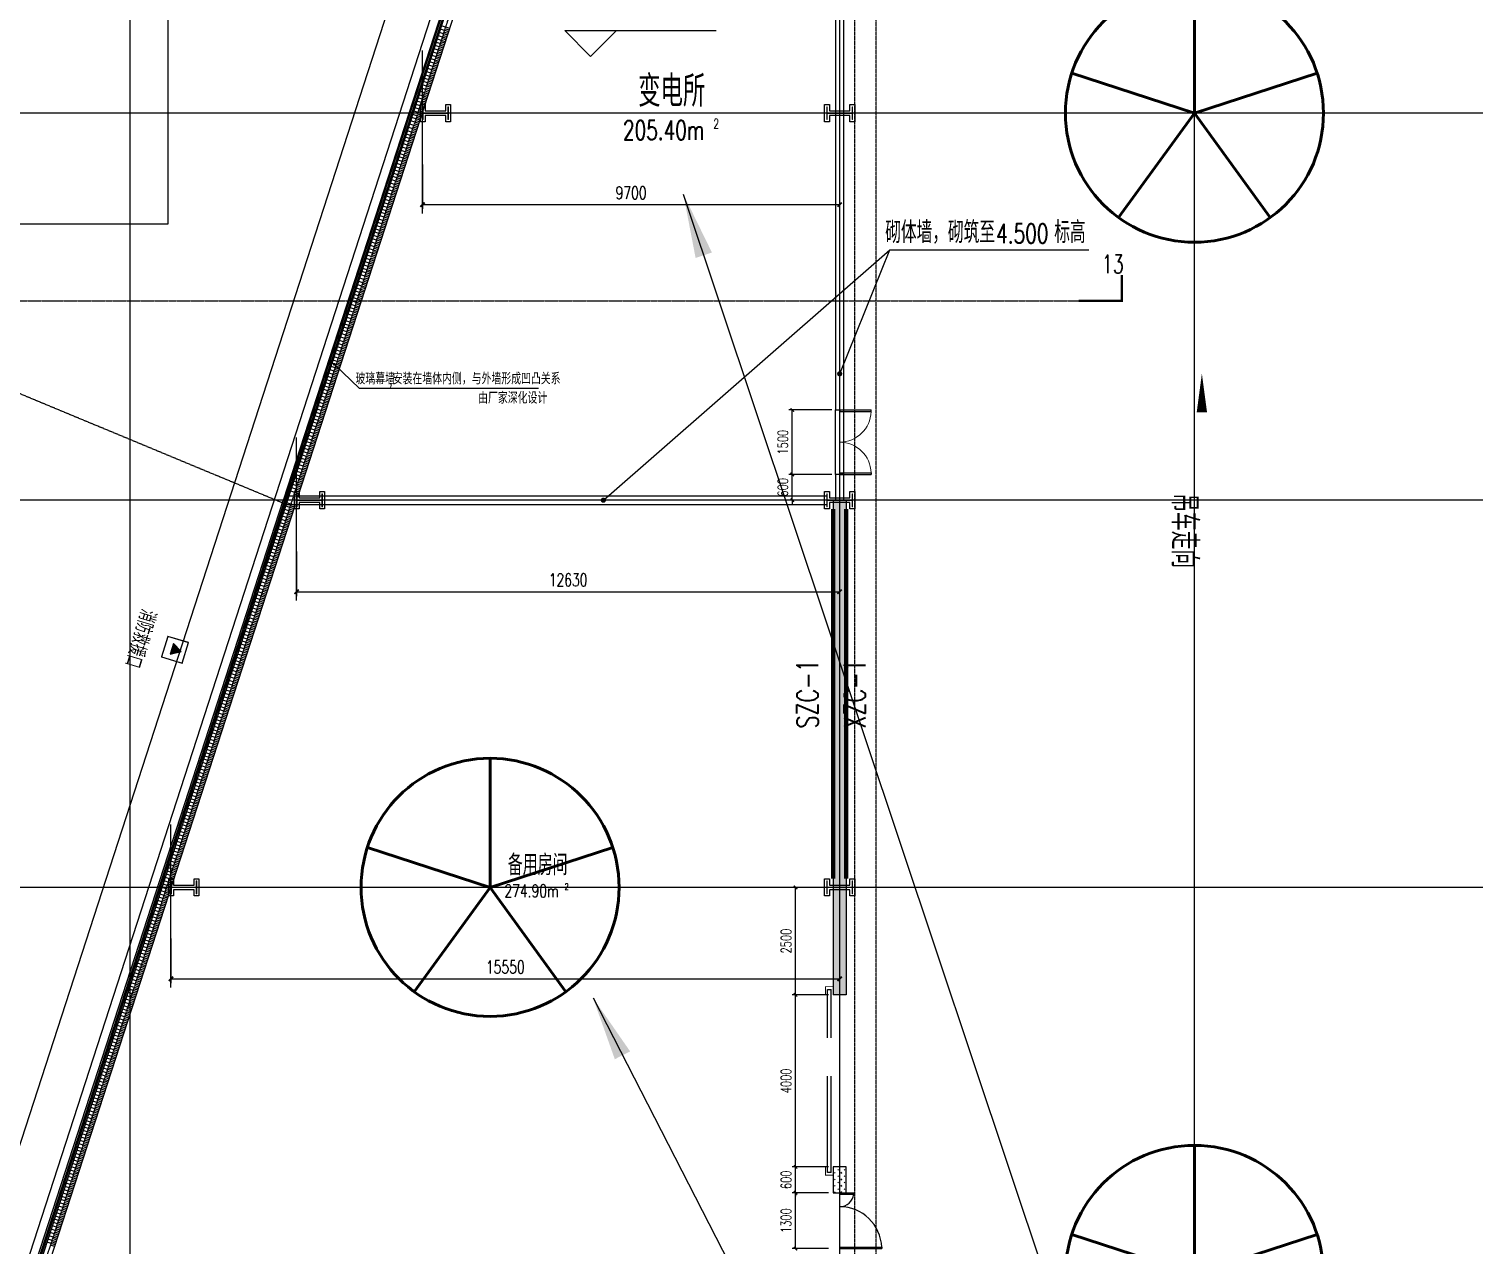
# Model space of a CAD drawing. Extents: x -954573 to 446329, y 489853 to 1226784.
# Drawn here: x -245808 to -212201, y 787502 to 815779 of the extents above; entities that cross this region are included whole.
import ezdxf
from ezdxf.enums import TextEntityAlignment as Align

# ---------------------------------------------------------------- set-up
doc = ezdxf.new("R2010")
doc.units = 0
doc.header["$LTSCALE"] = 10
doc.header["$MEASUREMENT"] = 0
for name, pattern in [('10平面$0$10平面$0$DASH', [0.35, 0.25, -0.1]), ('10平面$0$CENTER', [2, 1.25, -0.25, 0.25, -0.25]), ('10平面$0$DOTE', [2.42, 2, -0.2, 0.02, -0.2]), ('10平面$1$DASH', [0.35, 0.25, -0.1])]:
    doc.linetypes.add(name, pattern=pattern)
doc.layers.get('Defpoints').update_dxf_attribs({"color": 210})
for name, color, linetype in [('10平面$0$10平面$0$WINDOW', 8, 'Continuous'), ('10平面$0$99平面图例外参$0$A-HATCH-2', 251, 'Continuous'), ('10平面$0$A-AXIS-D', 8, 'Continuous'), ('10平面$0$A-AXIS-DOTE', 8, '10平面$0$DOTE'), ('10平面$0$A-AXIS-DP', 8, 'Continuous'), ('10平面$0$A-AXIS-SYMB', 8, 'Continuous'), ('10平面$0$A-HATCH-2', 8, 'Continuous'), ('10平面$0$A-LIN-V', 8, 'Continuous'), ('10平面$0$A-SFCE', 8, 'Continuous'), ('10平面$0$A-TEXT', 8, 'Continuous'), ('10平面$0$A-WINDOW', 8, 'Continuous'), ('10平面$0$A-加建区域', 252, 'Continuous'), ('10平面$0$A-防火门窗', 1, 'Continuous'), ('10平面$0$AS-WALL', 8, 'Continuous'), ('10平面$0$DIM_SYMB', 8, 'Continuous'), ('10平面$0$PUB_HATCH', 8, 'Continuous'), ('10平面$0$PUB_TEXT', 8, 'Continuous'), ('10平面$0$RP-N2-01$0$$0$A-WIND-J', 8, 'Continuous'), ('10平面$0$RP-N2-01$0$A-WIND-J', 8, 'Continuous'), ('10平面$0$建-墙-幕', 8, 'Continuous'), ('10平面$0$建-房间', 8, 'Continuous'), ('10平面$0$建-标高', 8, 'Continuous'), ('10平面$0$建-箭头', 8, 'Continuous'), ('A-LIN-V', 9, 'Continuous'), ('建-引出', 3, 'Continuous')]:
    doc.layers.add(name, color=color, linetype=linetype)
for name, color, linetype, lineweight in [('10平面$0$S-col', 2, 'Continuous', 0), ('10平面$0$THIN', 7, 'Continuous', 0), ('10平面$0$柱间支撑', 6, '10平面$0$CENTER', 0)]:
    doc.layers.add(name, color=color, linetype=linetype, lineweight=lineweight)
doc.styles.add('10平面$0$_TCH_DIM', font='SIMPLEX', dxfattribs={"bigfont": 'GBCBIG'})
doc.styles.add('10平面$0$_TCH_DIM_T3', font='SIMPLEX', dxfattribs={"width": 0.705882, "bigfont": 'GBCBIG'})
doc.styles.add('10平面$0$_TCH_LABEL', font='COMPLEX', dxfattribs={"bigfont": 'GBCBIG'})
doc.styles.add('10平面$0$A-AREA', font='SIMPLEX', dxfattribs={"bigfont": 'GBCBIG'})
doc.styles.add('10平面$0$A-STANDARD', font='SIMPLEX', dxfattribs={"bigfont": 'GBCBIG'})
doc.styles.add('10平面$0$TSSD_Rein', font='tj-romans1.shx', dxfattribs={"width": 0.7, "bigfont": 'tj-hztxt.shx'})
doc.dimstyles.new('10平面$0$_TCH_ARCH&&100', dxfattribs={"dimtxt": 297.5, "dimasz": 100, "dimexe": 100, "dimexo": 100, "dimgap": 126.25, "dimtad": 1, "dimdec": 0, "dimzin": 0, "dimdsep": 46, "dimtxsty": '10平面$0$_TCH_DIM_T3', "dimblk": '10平面$0$_ArchTick', "dimcen": 0.09, "dimclrt": 7, "dimazin": 2, "dimtfac": 1, "dimtdec": 0, "dimtix": 1, "dimtmove": 2, "dimatfit": 3, "dimfxl": 0, "dimtolj": 1, "dimtzin": 0, "dimarcsym": 0})
doc.dimstyles.new('10平面$0$_TCH_ARCH&&80', dxfattribs={"dimtxt": 238, "dimasz": 80, "dimexe": 80, "dimexo": 80, "dimgap": 101, "dimtad": 1, "dimdec": 0, "dimzin": 0, "dimdsep": 46, "dimtxsty": '10平面$0$_TCH_DIM_T3', "dimblk": '10平面$0$_ArchTick', "dimcen": 0.09, "dimclrt": 7, "dimazin": 2, "dimtfac": 1, "dimtdec": 0, "dimtix": 1, "dimtmove": 2, "dimatfit": 3, "dimfxl": 0, "dimtolj": 1, "dimtzin": 0, "dimarcsym": 0})
pattern_1 = [(45, (25.49, 21.51), (-75.000002, 75.000002), [24, -82.06602]), (135, (192.46, 21.51), (-75.000002, -75.000002), [24, -82.06602])]

# ---------------------------------------------------------------- blocks, each defined once
blk = doc.blocks.new('10平面$0$_ArchTick')
at = {"color": 0, "linetype": 'ByBlock', "const_width": 0.4}
blk.add_lwpolyline([(-0.5, -0.5), (0.5, 0.5)], dxfattribs=at)
blk = doc.blocks.new('*D3156')
at = {"layer": '10平面$0$A-AXIS-D', "color": 0, "lineweight": -2}
for p, q in [((-15918, 7810), (-15918, 6773)), ((-6218, 7810), (-6218, 6773)), ((-15918, 6873), (-6218, 6873))]:
    blk.add_line(p, q, dxfattribs=at)
at = {"layer": 'Defpoints', "color": 0}
for p in [(-15918, 7910), (-6218, 7910), (-6218, 6873)]:
    blk.add_point(p, dxfattribs=at)
at = {"layer": '10平面$0$A-AXIS-D', "color": 0, "lineweight": -2, "xscale": 100, "yscale": 100, "zscale": 100, "rotation": 180}
blk.add_blockref('10平面$0$_ArchTick', (-15918, 6873), dxfattribs=at)
at = {"layer": '10平面$0$A-AXIS-D', "color": 0, "lineweight": -2, "xscale": 100, "yscale": 100, "zscale": 100}
blk.add_blockref('10平面$0$_ArchTick', (-6218, 6873), dxfattribs=at)
at = {"layer": '10平面$0$A-AXIS-D', "color": 7, "insert": (-11068, 7148), "char_height": 297.5, "attachment_point": 5, "style": '10平面$0$_TCH_DIM_T3'}
blk.add_mtext('\\A1;9700', dxfattribs=at)
blk = doc.blocks.new('*D3157')
at = {"layer": '10平面$0$A-AXIS-D', "color": 0, "lineweight": -2}
for p, q in [((-18848, -1190), (-18848, -2227)), ((-6218, -1190), (-6218, -2227)), ((-18848, -2127), (-6218, -2127))]:
    blk.add_line(p, q, dxfattribs=at)
at = {"layer": 'Defpoints', "color": 0}
for p in [(-18848, -1090), (-6218, -1090), (-6218, -2127)]:
    blk.add_point(p, dxfattribs=at)
at = {"layer": '10平面$0$A-AXIS-D', "color": 0, "lineweight": -2, "xscale": 100, "yscale": 100, "zscale": 100, "rotation": 180}
blk.add_blockref('10平面$0$_ArchTick', (-18848, -2127), dxfattribs=at)
at = {"layer": '10平面$0$A-AXIS-D', "color": 0, "lineweight": -2, "xscale": 100, "yscale": 100, "zscale": 100}
blk.add_blockref('10平面$0$_ArchTick', (-6218, -2127), dxfattribs=at)
at = {"layer": '10平面$0$A-AXIS-D', "color": 7, "insert": (-12533, -1852), "char_height": 297.5, "attachment_point": 5, "style": '10平面$0$_TCH_DIM_T3'}
blk.add_mtext('\\A1;12630', dxfattribs=at)
blk = doc.blocks.new('*D3158')
at = {"layer": '10平面$0$A-AXIS-D', "color": 0, "lineweight": -2}
for p, q in [((-21768, -10190), (-21768, -11227)), ((-6218, -10190), (-6218, -11227)), ((-21768, -11127), (-6218, -11127))]:
    blk.add_line(p, q, dxfattribs=at)
at = {"layer": 'Defpoints', "color": 0}
for p in [(-21768, -10090), (-6218, -10090), (-6218, -11127)]:
    blk.add_point(p, dxfattribs=at)
at = {"layer": '10平面$0$A-AXIS-D', "color": 0, "lineweight": -2, "xscale": 100, "yscale": 100, "zscale": 100, "rotation": 180}
blk.add_blockref('10平面$0$_ArchTick', (-21768, -11127), dxfattribs=at)
at = {"layer": '10平面$0$A-AXIS-D', "color": 0, "lineweight": -2, "xscale": 100, "yscale": 100, "zscale": 100}
blk.add_blockref('10平面$0$_ArchTick', (-6218, -11127), dxfattribs=at)
at = {"layer": '10平面$0$A-AXIS-D', "color": 7, "insert": (-13993, -10852), "char_height": 297.5, "attachment_point": 5, "style": '10平面$0$_TCH_DIM_T3'}
blk.add_mtext('\\A1;15550', dxfattribs=at)
blk = doc.blocks.new('10平面$0$_FZH')
at = {"layer": '10平面$0$A-HATCH-2'}
blk.add_lwpolyline([(-0.437, -0.25), (-0.437, 0.25), (-0.297, 0.25), (-0.297, 0.067), (0.298, 0.067), (0.298, 0.25), (0.438, 0.25), (0.438, -0.25), (0.298, -0.25), (0.298, -0.068), (-0.297, -0.068), (-0.297, -0.25)], close=True, dxfattribs=at)
at = {"layer": '10平面$0$S-col'}
blk.add_lwpolyline([(-0.375, -0.188), (-0.375, 0.187), (-0.36, 0.187), (-0.36, 0.005), (0.36, 0.005), (0.36, 0.187), (0.375, 0.187), (0.375, -0.188), (0.36, -0.188), (0.36, -0.005), (-0.36, -0.005), (-0.36, -0.188)], close=True, dxfattribs=at)
blk = doc.blocks.new('10平面$0$w4234324')
at = {"xscale": 800.0000000000005, "yscale": 800.0000000000005, "zscale": 800.0000000000005}
for p in [(-236354, 813820), (-226954, 813820), (-239284, 804820), (-226954, 804820), (-242204, 795820), (-226954, 795820)]:
    blk.add_blockref('10平面$0$_FZH', p, dxfattribs=at)
blk = doc.blocks.new('10平面$0$3243243')
at = {"layer": '10平面$0$A-HATCH-2', "linetype": '10平面$1$DASH'}
for p, q in [((-226604.2, 741520), (-226604.2, 832220)), ((-226104.2, 741520), (-226104.2, 832220))]:
    blk.add_line(p, q, dxfattribs=at)
blk = doc.blocks.new('10平面$0$w4324324')
at = {"layer": '10平面$0$A-HATCH-2', "lineweight": 60}
for q in [(-1694760, 686605), (-1697614, 684532), (-1691907, 684532), (-1696524, 681178), (-1692997, 681178)]:
    blk.add_line((-1694760, 683605), q, dxfattribs=at)
blk.add_circle((-1694760, 683605), 3000, dxfattribs=at)
blk = doc.blocks.new('10平面$0$w423432')
at = {"layer": '10平面$0$A-LIN-V'}
for p in [(-49500, -9000), (-65880, -27000), (-49500, -36000)]:
    blk.add_blockref('10平面$0$w4324324', p, dxfattribs=at)
blk = doc.blocks.new('10平面$0$RP-N2-01$0$$0$xfjy')
at = {"layer": '10平面$0$RP-N2-01$0$$0$A-WIND-J'}
h = blk.add_hatch(color=256, dxfattribs=at)
h.dxf.hatch_style = 1
h.paths.add_polyline_path([(1141876, -26214), (1142135, -26214), (1142005, -25989)])
at = {"layer": '10平面$0$RP-N2-01$0$$0$A-WIND-J', "const_width": 25}
blk.add_lwpolyline([(1141755, -25889), (1141755, -26389), (1142255, -26389), (1142255, -25889)], close=True, dxfattribs=at)
at = {"layer": '10平面$0$RP-N2-01$0$$0$A-WIND-J'}
for points in [[(1141755, -26389), (1142255, -26389), (1142255, -25889), (1141755, -25889)], [(1141876, -26214), (1142135, -26214), (1142005, -25989)]]:
    blk.add_lwpolyline(points, close=True, dxfattribs=at)
blk = doc.blocks.new('10平面$0$RP-N2-01$0$xfjy')
at = {"layer": '10平面$0$RP-N2-01$0$$0$A-WIND-J'}
blk.add_blockref('10平面$0$RP-N2-01$0$$0$xfjy', (0, 0), dxfattribs=at)
blk = doc.blocks.new('10平面$0$1232')
at = {"layer": '10平面$0$RP-N2-01$0$A-WIND-J', "rotation": 253.2410415830264}
blk.add_blockref('10平面$0$RP-N2-01$0$xfjy', (111910, 1887306, 0), dxfattribs=at)
at = {"layer": '10平面$0$A-TEXT', "style": '10平面$0$_TCH_DIM'}
blk.add_text('消防救援口', height=384.1, rotation=253.241, dxfattribs=at).set_placement((-243196, 802321, 0))
blk = doc.blocks.new('10平面$0$23124232432')
at = {"layer": '10平面$0$柱间支撑', "const_width": 100}
for points in [[(-227104, 804620), (-227104, 796020)], [(-226804, 804620), (-226804, 796020)]]:
    blk.add_lwpolyline(points, dxfattribs=at)
at = {"layer": '10平面$0$THIN', "style": '10平面$0$TSSD_Rein', "width": 0.7}
for s, p in [('SZC-1', (-227304, 800320)), ('XZC-1', (-226200, 800320))]:
    blk.add_text(s, height=500, rotation=90, dxfattribs=at).set_placement(p, align=Align.BOTTOM_CENTER)
blk = doc.blocks.new('10平面$0$3333')
at = {"layer": '10平面$0$A-SFCE', "const_width": 20}
blk.add_lwpolyline([(-227064, 766320), (-227064, 766510), (-227244, 766510), (-227244, 766320)], dxfattribs=at)
blk = doc.blocks.new('10平面$0$99平面图例外参$0$$LinePat$填挖边坡')
at = {"color": 0}
for p, q in [((0, 0), (0, -1500)), ((300, 0), (300, -600))]:
    blk.add_line(p, q, dxfattribs=at)
at = {"layer": 'Defpoints', "color": 0}
blk.add_point((600, 0), dxfattribs=at)
blk = doc.blocks.new('10平面$0$34242343243')
at = {"layer": '10平面$0$A-LIN-V'}
for p, q in [((-239554, 804895), (-234537, 820356)), ((-245305, 787170), (-239618, 804695))]:
    blk.add_line(p, q, dxfattribs=at)
at = {"layer": '10平面$0$99平面图例外参$0$A-HATCH-2', "color": 203, "yscale": 0.1333333333333333, "zscale": 0.1333333333333333, "rotation": 252.0237134181384}
for p, xscale in [((-236069, 815634), 0.133448676674338), ((-236045, 815710), 0.133448676674338), ((-236020, 815786), 0.133448676674338), ((-236193, 815253), 0.133448676674338), ((-236168, 815329), 0.133448676674338), ((-236143, 815405), 0.133448676674338), ((-236119, 815482), 0.133448676674338), ((-236094, 815558), 0.133448676674338), ((-236292, 814949), 0.133448676674338), ((-236267, 815025), 0.133448676674338), ((-236242, 815101), 0.133448676674338), ((-236218, 815177), 0.133448676674338), ((-236415, 814568), 0.133448676674338), ((-236391, 814644), 0.133448676674338), ((-236366, 814720), 0.133448676674338), ((-236341, 814796), 0.133448676674338), ((-236316, 814872), 0.133448676674338), ((-236514, 814263), 0.133448676674338), ((-236489, 814339), 0.133448676674338), ((-236465, 814415), 0.133448676674338), ((-236440, 814492), 0.133448676674338), ((-236613, 813958), 0.133448676674338), ((-236588, 814035), 0.133448676674338), ((-236564, 814111), 0.133448676674338), ((-236539, 814187), 0.133448676674338), ((-236737, 813578), 0.133448676674338), ((-236712, 813654), 0.133448676674338), ((-236687, 813730), 0.133448676674338), ((-236662, 813806), 0.133448676674338), ((-236638, 813882), 0.133448676674338), ((-236835, 813273), 0.133448676674338), ((-236811, 813349), 0.133448676674338), ((-236786, 813425), 0.133448676674338), ((-236761, 813501), 0.133448676674338), ((-236959, 812892), 0.133448676674338), ((-236934, 812968), 0.133448676674338), ((-236910, 813044), 0.133448676674338), ((-236885, 813121), 0.133448676674338), ((-236860, 813197), 0.133448676674338), ((-237058, 812588), 0.133448676674338), ((-237033, 812664), 0.133448676674338), ((-237008, 812740), 0.133448676674338), ((-236984, 812816), 0.133448676674338), ((-237157, 812283), 0.133448676674338), ((-237132, 812359), 0.133448676674338), ((-237107, 812435), 0.133448676674338), ((-237082, 812511), 0.133448676674338), ((-237280, 811902), 0.133448676674338), ((-237255, 811978), 0.133448676674338), ((-237231, 812054), 0.133448676674338), ((-237206, 812131), 0.133448676674338), ((-237181, 812207), 0.133448676674338), ((-237379, 811597), 0.133448676674338), ((-237354, 811674), 0.133448676674338), ((-237330, 811750), 0.133448676674338), ((-237305, 811826), 0.133448676674338), ((-237503, 811217), 0.133448676674338), ((-237478, 811293), 0.133448676674338), ((-237453, 811369), 0.133448676674338), ((-237428, 811445), 0.133448676674338), ((-237404, 811521), 0.133448676674338), ((-237601, 810912), 0.133448676674338), ((-237577, 810988), 0.133448676674338), ((-237552, 811064), 0.133448676674338), ((-237527, 811140), 0.133448676674338), ((-237700, 810607), 0.133448676674338), ((-237676, 810684), 0.133448676674338), ((-237651, 810760), 0.133448676674338), ((-237626, 810836), 0.133448676674338), ((-237824, 810227), 0.133448676674338), ((-237799, 810303), 0.133448676674338), ((-237774, 810379), 0.133448676674338), ((-237750, 810455), 0.133448676674338), ((-237725, 810531), 0.133448676674338), ((-237923, 809922), 0.133448676674338), ((-237898, 809998), 0.133448676674338), ((-237873, 810074), 0.133448676674338), ((-237849, 810150), 0.133448676674338), ((-238046, 809541), 0.133448676674338), ((-238022, 809617), 0.133448676674338), ((-237997, 809693), 0.133448676674338), ((-237972, 809770), 0.133448676674338), ((-237947, 809846), 0.133448676674338), ((-238145, 809236), 0.133448676674338), ((-238120, 809313), 0.133448676674338), ((-238096, 809389), 0.133448676674338), ((-238071, 809465), 0.133448676674338), ((-238269, 808856), 0.133448676674338), ((-238244, 808932), 0.133448676674338), ((-238219, 809008), 0.133448676674338), ((-238194, 809084), 0.133448676674338), ((-238170, 809160), 0.133448676674338), ((-238367, 808551), 0.133448676674338), ((-238343, 808627), 0.133448676674338), ((-238318, 808703), 0.133448676674338), ((-238293, 808779), 0.133448676674338), ((-238466, 808246), 0.133448676674338), ((-238442, 808323), 0.133448676674338), ((-238417, 808399), 0.133448676674338), ((-238392, 808475), 0.133448676674338), ((-238590, 807866), 0.133448676674338), ((-238565, 807942), 0.133448676674338), ((-238540, 808018), 0.133448676674338), ((-238516, 808094), 0.133448676674338), ((-238491, 808170), 0.133448676674338), ((-238689, 807561), 0.133448676674338), ((-238664, 807637), 0.133448676674338), ((-238639, 807713), 0.133448676674338), ((-238615, 807789), 0.133448676674338), ((-238812, 807180), 0.133448676674338), ((-238788, 807256), 0.133448676674338), ((-238763, 807332), 0.133448676674338), ((-238738, 807409), 0.133448676674338), ((-238713, 807485), 0.133448676674338), ((-238911, 806875), 0.133448676674338), ((-238886, 806952), 0.133448676674338), ((-238862, 807028), 0.133448676674338), ((-238837, 807104), 0.133448676674338), ((-239010, 806571), 0.133448676674338), ((-238985, 806647), 0.133448676674338), ((-238961, 806723), 0.133448676674338), ((-238936, 806799), 0.133448676674338), ((-239134, 806190), 0.133448676674338), ((-239109, 806266), 0.133448676674338), ((-239084, 806342), 0.133448676674338), ((-239059, 806419), 0.133448676674338), ((-239035, 806495), 0.133448676674338), ((-239232, 805885), 0.133448676674338), ((-239208, 805962), 0.133448676674338), ((-239183, 806038), 0.133448676674338), ((-239158, 806114), 0.133448676674338), ((-239356, 805505), 0.133448676674338), ((-239331, 805581), 0.133448676674338), ((-239306, 805657), 0.133448676674338), ((-239282, 805733), 0.133448676674338), ((-239257, 805809), 0.133448676674338), ((-239455, 805200), 0.133448676674338), ((-239430, 805276), 0.133448676674338), ((-239405, 805352), 0.133448676674338), ((-239381, 805428), 0.133448676674338), ((-239529, 804971), 0.133448676674338), ((-239504, 805048), 0.133448676674338), ((-239479, 805124), 0.133448676674338), ((-239668, 804543), 0.133872052025704), ((-239643, 804619), 0.133872052025704), ((-239618, 804695), 0.133872052025704), ((-239792, 804160), 0.133872052025704), ((-239767, 804237), 0.133872052025704), ((-239742, 804313), 0.133872052025704), ((-239718, 804390), 0.133872052025704), ((-239693, 804466), 0.133872052025704), ((-239891, 803855), 0.133872052025704), ((-239866, 803931), 0.133872052025704), ((-239842, 804008), 0.133872052025704), ((-239817, 804084), 0.133872052025704), ((-239990, 803549), 0.133872052025704), ((-239966, 803626), 0.133872052025704), ((-239941, 803702), 0.133872052025704), ((-239916, 803778), 0.133872052025704), ((-240114, 803167), 0.133872052025704), ((-240089, 803244), 0.133872052025704), ((-240065, 803320), 0.133872052025704), ((-240040, 803396), 0.133872052025704), ((-240015, 803473), 0.133872052025704), ((-240213, 802862), 0.133872052025704), ((-240189, 802938), 0.133872052025704), ((-240164, 803014), 0.133872052025704), ((-240139, 803091), 0.133872052025704), ((-240337, 802480), 0.133872052025704), ((-240313, 802556), 0.133872052025704), ((-240288, 802632), 0.133872052025704), ((-240263, 802709), 0.133872052025704), ((-240238, 802785), 0.133872052025704), ((-240437, 802174), 0.133872052025704), ((-240412, 802250), 0.133872052025704), ((-240387, 802327), 0.133872052025704), ((-240362, 802403), 0.133872052025704), ((-240536, 801868), 0.133872052025704), ((-240511, 801945), 0.133872052025704), ((-240486, 802021), 0.133872052025704), ((-240461, 802098), 0.133872052025704), ((-240660, 801486), 0.133872052025704), ((-240635, 801563), 0.133872052025704), ((-240610, 801639), 0.133872052025704), ((-240585, 801716), 0.133872052025704), ((-240561, 801792), 0.133872052025704), ((-240759, 801181), 0.133872052025704), ((-240734, 801257), 0.133872052025704), ((-240709, 801334), 0.133872052025704), ((-240684, 801410), 0.133872052025704), ((-240883, 800799), 0.133872052025704), ((-240858, 800875), 0.133872052025704), ((-240833, 800952), 0.133872052025704), ((-240808, 801028), 0.133872052025704), ((-240784, 801104), 0.133872052025704), ((-240982, 800493), 0.133872052025704), ((-240957, 800570), 0.133872052025704), ((-240932, 800646), 0.133872052025704), ((-240908, 800722), 0.133872052025704), ((-241081, 800188), 0.133872052025704), ((-241056, 800264), 0.133872052025704), ((-241032, 800340), 0.133872052025704), ((-241007, 800417), 0.133872052025704), ((-241205, 799806), 0.133872052025704), ((-241180, 799882), 0.133872052025704), ((-241155, 799958), 0.133872052025704), ((-241131, 800035), 0.133872052025704), ((-241106, 800111), 0.133872052025704), ((-241304, 799500), 0.133872052025704), ((-241279, 799576), 0.133872052025704), ((-241255, 799653), 0.133872052025704), ((-241230, 799729), 0.133872052025704), ((-241428, 799118), 0.133872052025704), ((-241403, 799194), 0.133872052025704), ((-241379, 799271), 0.133872052025704), ((-241354, 799347), 0.133872052025704), ((-241329, 799424), 0.133872052025704), ((-241527, 798812), 0.133872052025704), ((-241503, 798889), 0.133872052025704), ((-241478, 798965), 0.133872052025704), ((-241453, 799042), 0.133872052025704), ((-241626, 798507), 0.133872052025704), ((-241602, 798583), 0.133872052025704), ((-241577, 798660), 0.133872052025704), ((-241552, 798736), 0.133872052025704), ((-241750, 798125), 0.133872052025704), ((-241726, 798201), 0.133872052025704), ((-241701, 798278), 0.133872052025704), ((-241676, 798354), 0.133872052025704), ((-241651, 798430), 0.133872052025704), ((-241850, 797819), 0.133872052025704), ((-241825, 797896), 0.133872052025704), ((-241800, 797972), 0.133872052025704), ((-241775, 798048), 0.133872052025704), ((-241974, 797437), 0.133872052025704), ((-241949, 797514), 0.133872052025704), ((-241924, 797590), 0.133872052025704), ((-241899, 797666), 0.133872052025704), ((-241874, 797743), 0.133872052025704), ((-242073, 797131), 0.133872052025704), ((-242048, 797208), 0.133872052025704), ((-242023, 797284), 0.133872052025704), ((-241998, 797361), 0.133872052025704), ((-242172, 796826), 0.133872052025704), ((-242147, 796902), 0.133872052025704), ((-242122, 796979), 0.133872052025704), ((-242097, 797055), 0.133872052025704), ((-242296, 796444), 0.133872052025704), ((-242271, 796520), 0.133872052025704), ((-242246, 796597), 0.133872052025704), ((-242221, 796673), 0.133872052025704), ((-242197, 796749), 0.133872052025704), ((-242395, 796138), 0.133872052025704), ((-242370, 796215), 0.133872052025704), ((-242345, 796291), 0.133872052025704), ((-242321, 796367), 0.133872052025704), ((-242519, 795756), 0.133872052025704), ((-242494, 795833), 0.133872052025704), ((-242469, 795909), 0.133872052025704), ((-242445, 795985), 0.133872052025704), ((-242420, 796062), 0.133872052025704), ((-242618, 795451), 0.133872052025704), ((-242593, 795527), 0.133872052025704), ((-242568, 795603), 0.133872052025704), ((-242544, 795680), 0.133872052025704), ((-242717, 795145), 0.133872052025704), ((-242692, 795221), 0.133872052025704), ((-242668, 795298), 0.133872052025704), ((-242643, 795374), 0.133872052025704), ((-242841, 794763), 0.133872052025704), ((-242816, 794839), 0.133872052025704), ((-242792, 794916), 0.133872052025704), ((-242767, 794992), 0.133872052025704), ((-242742, 795069), 0.133872052025704), ((-242940, 794457), 0.133872052025704), ((-242916, 794534), 0.133872052025704), ((-242891, 794610), 0.133872052025704), ((-242866, 794687), 0.133872052025704), ((-243064, 794075), 0.133872052025704), ((-243039, 794152), 0.133872052025704), ((-243015, 794228), 0.133872052025704), ((-242990, 794305), 0.133872052025704), ((-242965, 794381), 0.133872052025704), ((-243163, 793770), 0.133872052025704), ((-243139, 793846), 0.133872052025704), ((-243114, 793923), 0.133872052025704), ((-243089, 793999), 0.133872052025704), ((-243263, 793464), 0.133872052025704), ((-243238, 793541), 0.133872052025704), ((-243213, 793617), 0.133872052025704), ((-243188, 793693), 0.133872052025704), ((-243387, 793082), 0.133872052025704), ((-243362, 793159), 0.133872052025704), ((-243337, 793235), 0.133872052025704), ((-243312, 793311), 0.133872052025704), ((-243287, 793388), 0.133872052025704), ((-243486, 792777), 0.133872052025704), ((-243461, 792853), 0.133872052025704), ((-243436, 792929), 0.133872052025704), ((-243411, 793006), 0.133872052025704), ((-243610, 792395), 0.133872052025704), ((-243585, 792471), 0.133872052025704), ((-243560, 792547), 0.133872052025704), ((-243535, 792624), 0.133872052025704), ((-243510, 792700), 0.133872052025704), ((-243709, 792089), 0.133872052025704), ((-243684, 792165), 0.133872052025704), ((-243659, 792242), 0.133872052025704), ((-243634, 792318), 0.133872052025704), ((-243808, 791783), 0.133872052025704), ((-243783, 791860), 0.133872052025704), ((-243758, 791936), 0.133872052025704), ((-243734, 792013), 0.133872052025704), ((-243932, 791401), 0.133872052025704), ((-243907, 791478), 0.133872052025704), ((-243882, 791554), 0.133872052025704), ((-243858, 791631), 0.133872052025704), ((-243833, 791707), 0.133872052025704), ((-244031, 791096), 0.133872052025704), ((-244006, 791172), 0.133872052025704), ((-243981, 791249), 0.133872052025704), ((-243957, 791325), 0.133872052025704), ((-244155, 790714), 0.133872052025704), ((-244130, 790790), 0.133872052025704), ((-244105, 790867), 0.133872052025704), ((-244081, 790943), 0.133872052025704), ((-244056, 791019), 0.133872052025704), ((-244254, 790408), 0.133872052025704), ((-244229, 790485), 0.133872052025704), ((-244205, 790561), 0.133872052025704), ((-244180, 790637), 0.133872052025704), ((-244353, 790102), 0.133872052025704), ((-244329, 790179), 0.133872052025704), ((-244304, 790255), 0.133872052025704), ((-244279, 790332), 0.133872052025704), ((-244477, 789720), 0.133872052025704), ((-244452, 789797), 0.133872052025704), ((-244428, 789873), 0.133872052025704), ((-244403, 789950), 0.133872052025704), ((-244378, 790026), 0.133872052025704), ((-244576, 789415), 0.133872052025704), ((-244552, 789491), 0.133872052025704), ((-244527, 789568), 0.133872052025704), ((-244502, 789644), 0.133872052025704), ((-244700, 789033), 0.133872052025704), ((-244676, 789109), 0.133872052025704), ((-244651, 789186), 0.133872052025704), ((-244626, 789262), 0.133872052025704), ((-244601, 789338), 0.133872052025704), ((-244800, 788727), 0.133872052025704), ((-244775, 788804), 0.133872052025704), ((-244750, 788880), 0.133872052025704), ((-244725, 788956), 0.133872052025704), ((-244899, 788422), 0.133872052025704), ((-244874, 788498), 0.133872052025704), ((-244849, 788574), 0.133872052025704), ((-244824, 788651), 0.133872052025704), ((-245023, 788040), 0.133872052025704), ((-244998, 788116), 0.133872052025704), ((-244973, 788192), 0.133872052025704), ((-244948, 788269), 0.133872052025704), ((-244923, 788345), 0.133872052025704), ((-245122, 787734), 0.133872052025704), ((-245097, 787810), 0.133872052025704), ((-245072, 787887), 0.133872052025704), ((-245047, 787963), 0.133872052025704), ((-245196, 787505), 0.133872052025704), ((-245171, 787581), 0.133872052025704), ((-245147, 787658), 0.133872052025704)]:
    blk.add_blockref('10平面$0$99平面图例外参$0$$LinePat$填挖边坡', p, dxfattribs=dict(at, xscale=xscale))
at = {"layer": '10平面$0$A-SFCE'}
blk.add_blockref('10平面$0$3333', (-40, 27000), dxfattribs=at)
at = {"layer": '10平面$0$A-SFCE', "xscale": -1, "rotation": 180}
blk.add_blockref('10平面$0$3333', (-40, 1555640), dxfattribs=at)
blk = doc.blocks.new('10平面$0$DOOR2DLIB$SYSLIB$00000123')
at = {"color": 0}
for p, q in [((0.475, -0.001), (0.475, 0.752)), ((0.475, 0.752), (0.5, 0.752)), ((0.5, -0.001), (0.5, 0.752)), ((-0.5, 0), (-0.5, 0.252)), ((-0.475, 0.252), (-0.5, 0.252)), ((-0.475, 0), (-0.475, 0.252)), ((-0.475, 0), (-0.5, 0)), ((0.475, -0.001), (0.5, -0.001))]:
    blk.add_line(p, q, dxfattribs=at)
for centre, radius, start, end in [((0.505, -0.002), 0.755, 92.2493, 179.7238), ((-0.501, 0.003), 0.251, 359.7899, 84.0974)]:
    blk.add_arc(centre, radius, start, end, dxfattribs=at)
blk = doc.blocks.new('10平面$0$10平面$0$$DorLib2D$00000126')
at = {"color": 0, "linetype": 'Continuous'}
for p, q in [((-0.532, 0.5), (-0.532, 0.9)), ((0.532, 0.9), (0.532, 0.5))]:
    blk.add_line(p, q, dxfattribs=at)
at = {"color": 0, "linetype": '10平面$0$10平面$0$DASH'}
for p, q in [((-0.532, 0.9), (0.532, 0.9)), ((-0.532, 0.5), (0.532, 0.5))]:
    blk.add_line(p, q, dxfattribs=at)
blk = doc.blocks.new('10平面$0$423432433333')
at = {"layer": '10平面$0$PUB_HATCH'}
h = blk.add_hatch(dxfattribs=at)
h.set_pattern_fill('石膏板', color=256, scale=30, style=0)
h.set_pattern_definition(pattern_1)
h.paths.add_polyline_path([(-224410, 804866), (-224410, 793370), (-224110, 793370), (-224110, 804866)])
h = blk.add_hatch(dxfattribs=at)
h.set_pattern_fill('石膏板', color=256, scale=30, style=0)
h.set_pattern_definition(pattern_1)
h.paths.add_polyline_path([(-224410, 789370), (-224410, 788770), (-224110, 788770), (-224110, 789370)])
at = {"layer": '10平面$0$AS-WALL'}
for p, q in [((-224410, 804866), (-224410, 793370)), ((-224110, 804866), (-224410, 804866)), ((-224110, 804866), (-224110, 793370)), ((-224110, 793370), (-224410, 793370)), ((-224410, 789370), (-224410, 788770)), ((-224110, 789370), (-224410, 789370)), ((-224110, 788770), (-224110, 789370)), ((-224410, 788770), (-224110, 788770))]:
    blk.add_line(p, q, dxfattribs=at)
at = {"layer": '10平面$0$10平面$0$WINDOW'}
for name, p, xscale, yscale, zscale, rotation in [('10平面$0$10平面$0$$DorLib2D$00000126', (-224360, 791370), 4000, 200, 200, 90.0000000009368), ('10平面$0$DOOR2DLIB$SYSLIB$00000123', (-224260, 788120), 1300, 1300, 300, 269.9999999990626)]:
    blk.add_blockref(name, p, dxfattribs=dict(at, xscale=xscale, yscale=yscale, zscale=zscale, rotation=rotation))
blk = doc.blocks.new('*D4022')
at = {"layer": '10平面$0$A-AXIS-DP', "color": 0, "lineweight": -2}
for p, q in [((-227214, 795820), (-228060, 795820)), ((-227980, 793320), (-227980, 795820)), ((-227214, 793320), (-228060, 793320))]:
    blk.add_line(p, q, dxfattribs=at)
at = {"layer": 'Defpoints', "color": 0}
for p in [(-227980, 795820), (-227134, 795820), (-227134, 793320)]:
    blk.add_point(p, dxfattribs=at)
at = {"layer": '10平面$0$A-AXIS-DP', "color": 0, "lineweight": -2, "xscale": 80, "yscale": 80, "zscale": 80}
for p, rotation in [((-227980, 795820), 90), ((-227980, 793320), 270)]:
    blk.add_blockref('10平面$0$_ArchTick', p, dxfattribs=dict(at, rotation=rotation))
at = {"layer": '10平面$0$A-AXIS-DP', "color": 7, "insert": (-228200, 794570), "char_height": 238, "attachment_point": 5, "rotation": 90, "style": '10平面$0$_TCH_DIM_T3'}
blk.add_mtext('\\A1;2500', dxfattribs=at)
blk = doc.blocks.new('*D4023')
at = {"layer": '10平面$0$A-AXIS-DP', "color": 0, "lineweight": -2}
for p, q in [((-227214, 793320), (-228060, 793320)), ((-227980, 789320), (-227980, 793320)), ((-227214, 789320), (-228060, 789320))]:
    blk.add_line(p, q, dxfattribs=at)
at = {"layer": 'Defpoints', "color": 0}
for p in [(-227980, 793320), (-227134, 793320), (-227134, 789320)]:
    blk.add_point(p, dxfattribs=at)
at = {"layer": '10平面$0$A-AXIS-DP', "color": 0, "lineweight": -2, "xscale": 80, "yscale": 80, "zscale": 80}
for p, rotation in [((-227980, 793320), 90), ((-227980, 789320), 270)]:
    blk.add_blockref('10平面$0$_ArchTick', p, dxfattribs=dict(at, rotation=rotation))
at = {"layer": '10平面$0$A-AXIS-DP', "color": 7, "insert": (-228200, 791320), "char_height": 238, "attachment_point": 5, "rotation": 90, "style": '10平面$0$_TCH_DIM_T3'}
blk.add_mtext('\\A1;4000', dxfattribs=at)
blk = doc.blocks.new('*D4024')
at = {"layer": '10平面$0$A-AXIS-DP', "color": 0, "lineweight": -2}
for p, q in [((-227214, 789320), (-228060, 789320)), ((-227980, 789320), (-227980, 789400)), ((-227980, 788720), (-227980, 789320)), ((-227214, 788720), (-228060, 788720)), ((-227980, 788720), (-227980, 788640))]:
    blk.add_line(p, q, dxfattribs=at)
at = {"layer": 'Defpoints', "color": 0}
for p in [(-227980, 789320), (-227134, 789320), (-227134, 788720)]:
    blk.add_point(p, dxfattribs=at)
at = {"layer": '10平面$0$A-AXIS-DP', "color": 0, "lineweight": -2, "xscale": 80, "yscale": 80, "zscale": 80}
for p, rotation in [((-227980, 789320), 270), ((-227980, 788720), 90)]:
    blk.add_blockref('10平面$0$_ArchTick', p, dxfattribs=dict(at, rotation=rotation))
at = {"layer": '10平面$0$A-AXIS-DP', "color": 7, "insert": (-228200, 789020), "char_height": 238, "attachment_point": 5, "rotation": 90, "style": '10平面$0$_TCH_DIM_T3'}
blk.add_mtext('\\A1;600', dxfattribs=at)
blk = doc.blocks.new('*D4025')
at = {"layer": '10平面$0$A-AXIS-DP', "color": 0, "lineweight": -2}
for p, q in [((-227214, 788720), (-228060, 788720)), ((-227980, 787420), (-227980, 788720)), ((-227214, 787420), (-228060, 787420))]:
    blk.add_line(p, q, dxfattribs=at)
at = {"layer": 'Defpoints', "color": 0}
for p in [(-227980, 788720), (-227134, 788720), (-227134, 787420)]:
    blk.add_point(p, dxfattribs=at)
at = {"layer": '10平面$0$A-AXIS-DP', "color": 0, "lineweight": -2, "xscale": 80, "yscale": 80, "zscale": 80}
for p, rotation in [((-227980, 788720), 90), ((-227980, 787420), 270)]:
    blk.add_blockref('10平面$0$_ArchTick', p, dxfattribs=dict(at, rotation=rotation))
at = {"layer": '10平面$0$A-AXIS-DP', "color": 7, "insert": (-228200, 788070), "char_height": 238, "attachment_point": 5, "rotation": 90, "style": '10平面$0$_TCH_DIM_T3'}
blk.add_mtext('\\A1;1300', dxfattribs=at)
blk = doc.blocks.new('*D4029')
at = {"layer": '10平面$0$A-AXIS-DP', "color": 0, "lineweight": -2}
for p, q in [((-227134, 806920), (-228136, 806920)), ((-228056, 805420), (-228056, 806920)), ((-227134, 805420), (-228136, 805420))]:
    blk.add_line(p, q, dxfattribs=at)
at = {"layer": 'Defpoints', "color": 0}
for p in [(-228056, 806920), (-227054, 806920), (-227054, 805420)]:
    blk.add_point(p, dxfattribs=at)
at = {"layer": '10平面$0$A-AXIS-DP', "color": 0, "lineweight": -2, "xscale": 80, "yscale": 80, "zscale": 80}
for p, rotation in [((-228056, 806920), 90), ((-228056, 805420), 270)]:
    blk.add_blockref('10平面$0$_ArchTick', p, dxfattribs=dict(at, rotation=rotation))
at = {"layer": '10平面$0$A-AXIS-DP', "color": 7, "insert": (-228276, 806170), "char_height": 238, "attachment_point": 5, "rotation": 90, "style": '10平面$0$_TCH_DIM_T3'}
blk.add_mtext('\\A1;1500', dxfattribs=at)
blk = doc.blocks.new('*D4030')
at = {"layer": '10平面$0$A-AXIS-DP', "color": 0, "lineweight": -2}
for p, q in [((-227134, 805420), (-228136, 805420)), ((-228056, 805420), (-228056, 805500)), ((-228056, 804820), (-228056, 805420)), ((-227134, 804820), (-228136, 804820)), ((-228056, 804820), (-228056, 804740))]:
    blk.add_line(p, q, dxfattribs=at)
at = {"layer": 'Defpoints', "color": 0}
for p in [(-228056, 805420), (-227054, 805420), (-227054, 804820)]:
    blk.add_point(p, dxfattribs=at)
at = {"layer": '10平面$0$A-AXIS-DP', "color": 0, "lineweight": -2, "xscale": 80, "yscale": 80, "zscale": 80}
for p, rotation in [((-228056, 805420), 270), ((-228056, 804820), 90)]:
    blk.add_blockref('10平面$0$_ArchTick', p, dxfattribs=dict(at, rotation=rotation))
at = {"layer": '10平面$0$A-AXIS-DP', "color": 7, "insert": (-228276, 805120), "char_height": 238, "attachment_point": 5, "rotation": 90, "style": '10平面$0$_TCH_DIM_T3'}
blk.add_mtext('\\A1;600', dxfattribs=at)
blk = doc.blocks.new('*D4336')
at = {"layer": '10平面$0$A-AXIS-DP', "color": 0, "lineweight": -2}
for p, q in [((-255496, 760622), (-236582, 818917)), ((-235516, 818571), (-236658, 818941)), ((-254430, 760276), (-255572, 760647))]:
    blk.add_line(p, q, dxfattribs=at)
at = {"layer": 'Defpoints', "color": 0}
for p in [(-236582, 818917), (-235440, 818546), (-254354, 760252)]:
    blk.add_point(p, dxfattribs=at)
at = {"layer": '10平面$0$A-AXIS-DP', "color": 0, "lineweight": -2, "xscale": 80, "yscale": 80, "zscale": 80}
for p, rotation in [((-236582, 818917), 72.02371341813642), ((-255496, 760622), 252.0237134181364)]:
    blk.add_blockref('10平面$0$_ArchTick', p, dxfattribs=dict(at, rotation=rotation))
at = {"layer": '10平面$0$A-AXIS-DP', "color": 7, "insert": (-246248, 789837), "char_height": 238, "attachment_point": 5, "rotation": 72.0237, "style": '10平面$0$_TCH_DIM_T3'}
blk.add_mtext('\\A1;61286', dxfattribs=at)
blk = doc.blocks.new('10平面$0$10平面$0$$DorLib2D$00000002')
for p, q in [((-0.5, 0), (-0.5, 0.4875)), ((-0.475, 0.4875), (-0.5, 0.4875)), ((-0.475, 0), (-0.475, 0.4875)), ((0.475, 0), (0.475, 0.4875)), ((0.475, 0.4875), (0.5, 0.4875)), ((0.5, 0), (0.5, 0.4875)), ((-0.5, 0), (-0.475, 0)), ((0.5, 0), (0.475, 0))]:
    blk.add_line(p, q)
at = {"lineweight": 13}
for centre, start, end in [((-0.4875, 0), 0, 88.53072), ((0.4875, 0), 91.46928, 180)]:
    blk.add_arc(centre, 0.4875, start, end, dxfattribs=at)
blk = doc.blocks.new('10平面$0$dote')
at = {"layer": '10平面$0$A-AXIS-DOTE'}
for p, q in [((-22717.8, -68994), (-22717.8, 36662.3)), ((-6217.8, -68993.9), (-6217.8, 36662.3)), ((2032.2, -69160), (2032.2, 36662.3)), ((-15917.8, 6670), (-15917.8, 10460)), ((76282.2, 9000), (-41310, 9000)), ((-18847.8, -2330), (-18847.8, 1460)), ((76282.2, 0), (-41310, 0)), ((-21767.8, -11330), (-21767.8, -7540)), ((76282.2, -9000), (-41310, -9000))]:
    blk.add_line(p, q, dxfattribs=at)
at = {"layer": '10平面$0$A-AXIS-DOTE', "ltscale": 2}
blk.add_lwpolyline([(-35305.3, -50417.4), (-8818.8, 31214.7)], dxfattribs=at)
at = {"layer": '10平面$0$DIM_SYMB', "const_width": 50}
blk.add_lwpolyline([(-657.5, 4637.4), (342.5, 4637.4), (342.5, 5237.4)], dxfattribs=at)
at = {"layer": '10平面$0$DIM_SYMB', "linetype": '10平面$1$DASH', "ltscale": 3}
blk.add_lwpolyline([(-34652.4, 4637.4), (-516.1, 4637.4)], dxfattribs=at)
at = {"layer": '10平面$0$PUB_TEXT', "style": '10平面$0$_TCH_LABEL', "width": 0.705882}
blk.add_text('13', height=425, dxfattribs=at).set_placement((-123.7, 5277.5))
at = {"layer": '10平面$0$A-AXIS-D'}
for base, p1, p2, picture, middle in [((-6217.8, 6872.5), (-15917.8, 7910), (-6217.8, 7910), '*D3156', (-11067.8, 7147.5)), ((-6217.8, -2127.5), (-18847.8, -1090), (-6217.8, -1090), '*D3157', (-12532.8, -1852.5)), ((-6217.8, -11127.5), (-21767.8, -10090), (-6217.8, -10090), '*D3158', (-13992.8, -10852.5))]:
    dim = blk.add_linear_dim(base=base, p1=p1, p2=p2, angle=0, dimstyle='10平面$0$_TCH_ARCH&&100', override={"dimgap": 0}, dxfattribs=at)
    dim.commit()
    dim.dimension.update_dxf_attribs({"geometry": picture, "text_midpoint": middle, "dimtype": 129})
blk = doc.blocks.new('10平面')
at = {"layer": '10平面$0$A-AXIS-DOTE'}
blk.add_line((-239820, 804720), (-255531.6, 811250), dxfattribs=at)
at = {"layer": '10平面$0$A-AXIS-SYMB'}
for p, q in [((-238705.2, 807978.2), (-238130, 807430)), ((-238130, 807430), (-233960, 807430))]:
    blk.add_line(p, q, dxfattribs=at)
at = {"layer": '10平面$0$A-AXIS-SYMB', "const_width": 32}
blk.add_lwpolyline([(-238716.8, 807989.2, 1), (-238693.6, 807967.1, 1)], format="xyb", close=True, dxfattribs=at)
at = {"layer": '10平面$0$A-LIN-V'}
blk.add_lwpolyline([(-254554.2, 757820), (-254554.2, 760283.3), (-235630.1, 818607.8), (-235344.7, 818515.3)], dxfattribs=at)
at = {"layer": '10平面$0$A-SFCE'}
blk.add_lwpolyline([(-242765.8, 811250), (-242565.8, 811250), (-242565.8, 838750), (-246609.7, 838750), (-255497.2, 811358.5), (-255531.6, 811250)], close=True, dxfattribs=at)
at = {"layer": '10平面$0$A-防火门窗'}
for p, q in [((-227054.2, 805420), (-227054.2, 806920)), ((-226854.2, 805420), (-226854.2, 806920))]:
    blk.add_line(p, q, dxfattribs=at)
at = {"layer": '10平面$0$AS-WALL'}
for p, q in [((-227054.2, 827520), (-227054.2, 806920)), ((-226854.2, 806920), (-226854.2, 827620)), ((-227054.2, 806920), (-226854.2, 806920)), ((-226854.2, 805420), (-227054.2, 805420)), ((-227054.2, 805420), (-227054.2, 804820)), ((-226854.2, 804820), (-226854.2, 805420)), ((-239755.9, 804920), (-227254.2, 804920)), ((-227254.2, 804920), (-227254.2, 804720)), ((-239820.7, 804720), (-227254.2, 804720)), ((-227054.2, 804820), (-226854.2, 804820))]:
    blk.add_line(p, q, dxfattribs=at)
at = {"layer": '10平面$0$DIM_SYMB'}
for p, q in [((-232450, 804820), (-225790, 810640)), ((-226954.2, 807760), (-225790, 810640)), ((-225790, 810640), (-221158.8, 810640))]:
    blk.add_line(p, q, dxfattribs=at)
at = {"layer": '10平面$0$DIM_SYMB', "const_width": 60}
for points in [[(-226965.4, 807732.2, 1), (-226942.9, 807787.8, 1)], [(-232472.6, 804800.3, 1), (-232427.4, 804839.7, 1)]]:
    blk.add_lwpolyline(points, format="xyb", close=True, dxfattribs=at)
at = {"layer": '10平面$0$建-墙-幕'}
for p, q in [((-234822.6, 820448.5), (-239888.4, 804835.4)), ((-239856.7, 804825.1), (-234790.9, 820438.2)), ((-239825, 804814.9), (-234759.2, 820427.9)), ((-239793.3, 804804.6), (-234727.5, 820417.6)), ((-245728.7, 786835.4), (-239888.4, 804835.4)), ((-245697, 786825.1), (-239856.7, 804825.1)), ((-245665.3, 786814.9), (-239825, 804814.9)), ((-245633.6, 786804.6), (-239793.3, 804804.6))]:
    blk.add_line(p, q, dxfattribs=at)
at = {"layer": '10平面$0$建-标高'}
for p, q in [((-232746.4, 815140), (-233346.4, 815740)), ((-233346.4, 815740), (-229826.4, 815740)), ((-232746.4, 815140), (-232146.4, 815740))]:
    blk.add_line(p, q, dxfattribs=at)
at = {"layer": '10平面$0$建-箭头'}
blk.add_lwpolyline([(-218531.4, 800865, 0, 0, 0), (-218531.4, 807765, 0, 240, 0), (-218531.4, 806865, 0, 0, 0)], format="xyseb", dxfattribs=at)
blk.add_blockref('10平面$0$1232', (0, 0))
at = {"layer": '10平面$0$A-AXIS-DP'}
blk.add_blockref('10平面$0$3243243', (0, 0), dxfattribs=at)
at = {"layer": '10平面$0$A-LIN-V'}
blk.add_blockref('10平面$0$w423432', (1525556.2, 139215), dxfattribs=at)
at = {"layer": '10平面$0$A-WINDOW'}
blk.add_blockref('10平面$0$w4234324', (0, 0), dxfattribs=at)
at = {"layer": '10平面$0$A-加建区域'}
blk.add_blockref('10平面$0$423432433333', (-2694.2, -50), dxfattribs=at)
at = {"layer": '10平面$0$A-防火门窗', "xscale": -1500, "yscale": -1500, "zscale": 200, "rotation": 90.00000000093739}
blk.add_blockref('10平面$0$10平面$0$$DorLib2D$00000002', (-226954.2, 806170), dxfattribs=at)
at = {"layer": '10平面$0$AS-WALL'}
blk.add_blockref('10平面$0$dote', (-220736.4, 804820), dxfattribs=at)
at = {"layer": '10平面$0$DIM_SYMB'}
blk.add_blockref('10平面$0$34242343243', (0, 0), dxfattribs=at)
at = {"layer": '10平面$0$柱间支撑'}
blk.add_blockref('10平面$0$23124232432', (0, 0), dxfattribs=at)
at = {"layer": '10平面$0$A-防火门窗', "style": '10平面$0$A-AREA'}
blk.add_text('变电所', height=723.4, dxfattribs=at).set_placement((-231640, 813970))
at = {"layer": '10平面$0$A-防火门窗', "style": '10平面$0$A-AREA', "width": 0.705882}
for s, height, p in [('205.40m', 446.25, (-231992.5, 813202.2)), ('2', 223.1, (-229892.5, 813464.7))]:
    blk.add_text(s, height=height, dxfattribs=at).set_placement(p)
at = {"layer": '10平面$0$PUB_TEXT', "style": '10平面$0$_TCH_DIM'}
for s, height, p in [('砌体墙，砌筑至', 506.38, (-225894.4, 810797.5)), ('标高', 506.38, (-221964.1, 810797.5)), ('玻璃幕墙', 270.07, (-238213.8, 807514)), ('安装在墙体内侧，与外墙形成凹凸关系', 270.071, (-237347.4, 807514)), ('由厂家深化设计', 270.07, (-235360.6, 807066))]:
    blk.add_text(s, height=height, dxfattribs=at).set_placement(p)
at = {"layer": '10平面$0$PUB_TEXT', "style": '10平面$0$_TCH_DIM', "width": 0.705882}
for s, height, p in [('4.500', 446.25, (-223314.1, 810797.5)), (',', 238, (-237427.4, 807514))]:
    blk.add_text(s, height=height, dxfattribs=at).set_placement(p)
at = {"layer": '10平面$0$建-房间', "style": '10平面$0$A-AREA'}
blk.add_text('备用房间', height=482.27, dxfattribs=at).set_placement((-234671.9, 796100))
at = {"layer": '10平面$0$建-房间', "style": '10平面$0$A-AREA', "width": 0.705882}
for s, height, p in [('274.90m', 297.5, (-234750, 795588.1)), ('2', 148.8, (-233350, 795763.1))]:
    blk.add_text(s, height=height, dxfattribs=at).set_placement(p)
at = {"layer": '10平面$0$建-箭头', "color": 7, "style": '10平面$0$A-STANDARD'}
blk.add_text('吊车走向', height=604.44, rotation=270, dxfattribs=at).set_placement((-219236.4, 804982.3))
at = {"layer": '10平面$0$A-AXIS-DP'}
for p1, p2, distance, picture, middle in [((-254354.2, 760251.6), (-235439.8, 818546.1), 1200.3, '*D4336', (-246248, 789837.2)), ((-227054.2, 805420), (-227054.2, 806920), 1002.2, '*D4029', (-228276.4, 806170)), ((-227054.2, 804820), (-227054.2, 805420), 1002.2, '*D4030', (-228276.4, 805120)), ((-227134.2, 793320), (-227134.2, 795820), 845.8, '*D4022', (-228200, 794570)), ((-227134.2, 789320), (-227134.2, 793320), 845.8, '*D4023', (-228200, 791320)), ((-227134.2, 788720), (-227134.2, 789320), 845.8, '*D4024', (-228200, 789020)), ((-227134.2, 787420), (-227134.2, 788720), 845.8, '*D4025', (-228200, 788070))]:
    dim = blk.add_aligned_dim(p1=p1, p2=p2, distance=distance, dimstyle='10平面$0$_TCH_ARCH&&80', dxfattribs=at)
    dim.commit()
    dim.dimension.update_dxf_attribs({"geometry": picture, "text_midpoint": middle})

msp = doc.modelspace()

# ---------------------------------------------------------------- block references
at = {"layer": 'A-LIN-V'}
msp.add_blockref('10平面', (0, 0), dxfattribs=at)

# ---------------------------------------------------------------- next in the draw order: hatches: boundary and pattern name
at = {"layer": '建-引出'}
for points in [[(-230590, 811940), (-230304.2, 810453.9), (-229924.9, 810580.7)], [(-232690, 793250), (-232183.3, 791824.1), (-231827.4, 792006.7)]]:
    msp.add_hatch(color=256, dxfattribs=at).paths.add_polyline_path(points, flags=17)

# ---------------------------------------------------------------- next in the draw order: linework, layer by layer
for p in [(-230590, 811940), (-232690, 793250)]:
    msp.add_line(p, (-208743.8, 746570), dxfattribs=at)

doc.saveas('drawing.dxf')
